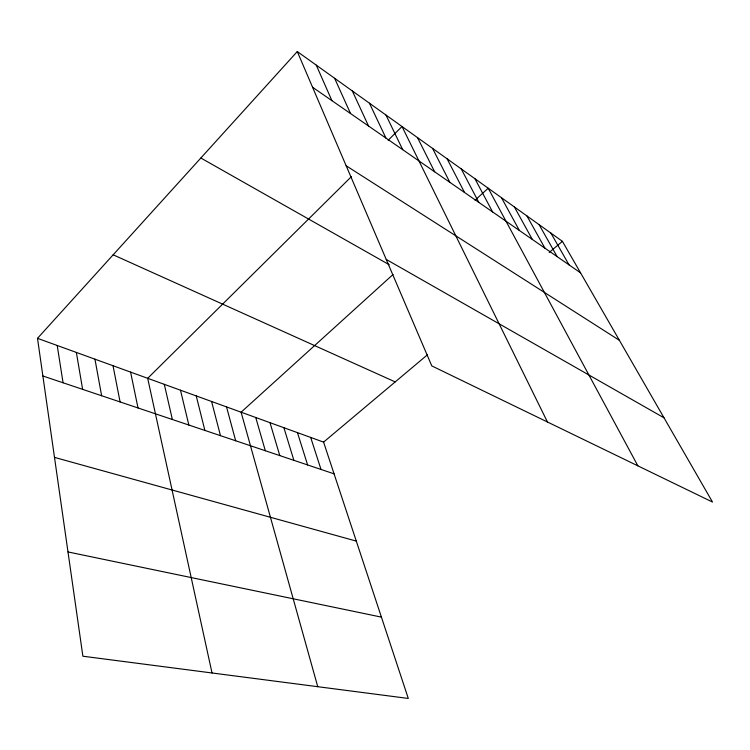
<?xml version="1.0" encoding="UTF-8"?>
<svg xmlns="http://www.w3.org/2000/svg" width="750" height="750" viewBox="0 0 750 750"><rect width="100%" height="100%" fill="white"/><g stroke="black" fill="none" stroke-linecap="round" stroke-linejoin="round"><path stroke-width="1.12" d="M37.5 338.334L323.588 442.116L408.291 698.447L82.875 656.213L37.5 338.334L297.291 51.553L562.416 241.341L712.5 502.041L431.794 365.906L297.291 51.553M351.516 176.522L147.684 378.309L212.025 672.975M388.134 140.269L402.019 126.525L547.453 421.997M393.066 274.472L241.106 412.2L317.738 686.691M475.022 200.194L488.222 188.231L637.875 465.853M323.588 442.116L427.547 354.713M549.197 252.45L562.416 241.341M67.987 551.944L381.422 617.128M54.487 457.387L356.297 541.097M42.872 375.994L334.069 473.831M113.166 254.812L395.212 381.909M200.85 158.016L389.278 264.759M386.231 259.425L664.012 417.816M346.153 165.759L619.416 340.35M312.553 87.244L580.547 272.841M550.922 233.109L569.025 264.862M539.1 224.653L557.156 256.641M526.931 215.944L544.941 248.184M514.406 206.972L532.35 239.466M501.506 197.747L519.375 230.475M474.928 178.716L492.609 211.941M461.231 168.909L478.8 202.369M447.113 158.803L464.55 192.506M432.553 148.378L449.841 182.316M417.525 137.625L434.644 171.797M385.997 115.059L402.722 149.691M369.441 103.209L385.931 138.056M352.322 90.956L368.55 126.028M334.613 78.272L350.55 113.559M316.275 65.147L331.903 100.641M310.678 437.438L321.009 469.444M297.459 432.638L307.613 464.944M283.903 427.725L293.878 460.331M270 422.681L279.788 455.597M255.741 417.506L265.322 450.741M226.537 406.913L235.678 440.775M211.584 401.484L220.481 435.666M196.237 395.925L204.881 430.425M180.488 390.206L188.85 425.044M164.306 384.337L172.369 419.503M130.594 372.103L138.009 407.963M113.025 365.738L120.084 401.934M94.95 359.175L101.634 395.738M76.359 352.434L82.631 389.353M57.216 345.487L63.056 382.772"/></g></svg>
